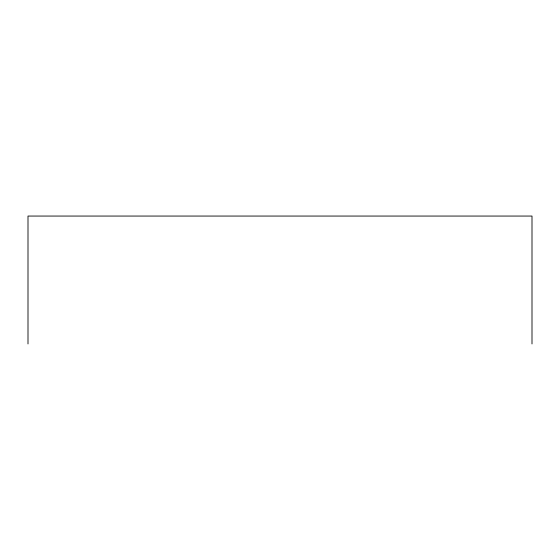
<?xml version="1.0" encoding="UTF-8"?>
<svg xmlns="http://www.w3.org/2000/svg" width="560" height="560" viewBox="0 0 560 560"><rect width="100%" height="100%" fill="white"/><g stroke="black" fill="none" stroke-linecap="round" stroke-linejoin="round"><path stroke-width="0.84" d="M532 343.945L532 216.055L28 216.055L28 343.945"/></g></svg>
